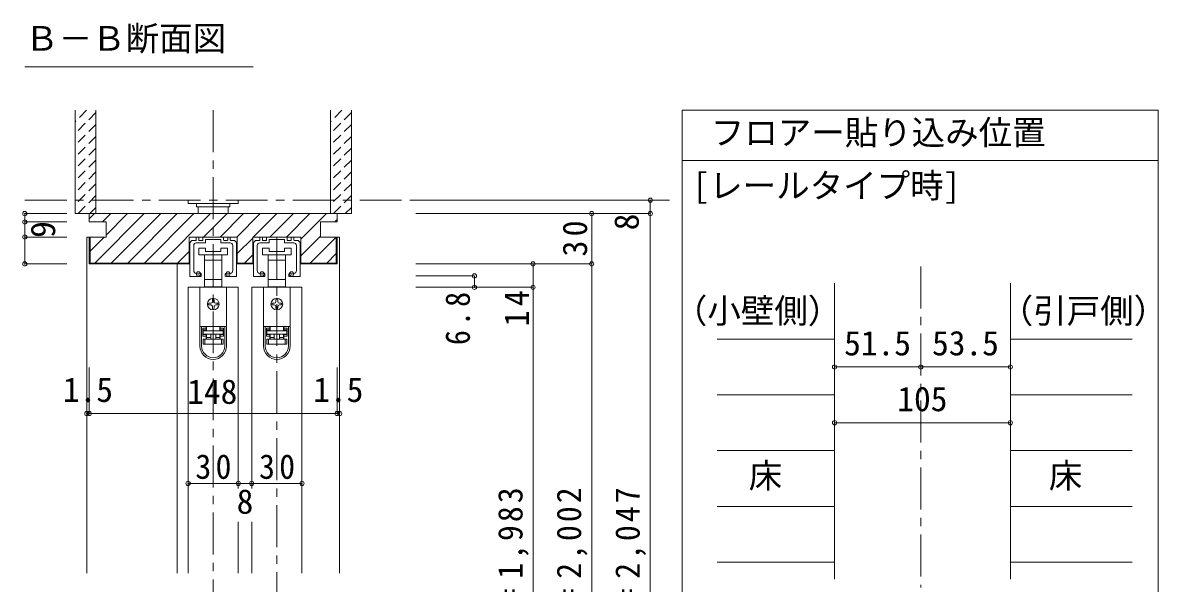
# Model space of a CAD drawing. Units: millimetres, scale not verified. Extents: x -957 to 993, y -689 to 708.
# Drawn here: x -114 to 564, y -211 to 124 of the extents above; entities that cross this region are included whole.
import ezdxf
from ezdxf.enums import TextEntityAlignment as Align

# ---------------------------------------------------------------- set-up
doc = ezdxf.new("R2010")
doc.units = ezdxf.units.MM
doc.header["$LTSCALE"] = 5
doc.header["$PDMODE"] = 32
doc.header["$PDSIZE"] = 2.5
doc.linetypes.add('CHAIN1', pattern=[8, 5, -1, 1, -1])
doc.linetypes.add('DASHED1', pattern=[1.8, 1.2, -0.6])
doc.layers.add('0-B_寸法', color=7, linetype='Continuous', lineweight=9)
doc.styles.add('ＭＳ ゴシック', font='')
doc.styles.get('ＭＳ ゴシック').set_extended_font_data('MS Gothic')

# ---------------------------------------------------------------- blocks, each defined once
blk = doc.blocks.new('01')
at = {"layer": '0-B_寸法'}
for p, q in [((-10.15, 6.02), (-10.15, 7.42)), ((-8.95, 7.72), (-9.85, 7.72)), ((-8.65, 6.02), (-8.65, 7.42)), ((-6.15, 7.42), (-6.15, 6.02)), ((-5.85, 7.72), (5.85, 7.72)), ((6.15, 7.42), (6.15, 6.02)), ((8.65, 6.02), (8.65, 7.42)), ((8.95, 7.72), (9.85, 7.72)), ((10.15, 6.02), (10.15, 7.42)), ((-14, 3.72), (-14, -15.48)), ((-12, 5.72), (-10.45, 5.72)), ((-11.65, 2.72), (-11.65, -12.157)), ((-10.15, 4.22), (-4.95, 4.22)), ((-6.45, 5.72), (-8.35, 5.72)), ((-4.65, 4.52), (-4.65, 5.92)), ((-4.35, 6.22), (-0.3, 6.22)), ((0, 6.52), (-0.3, 6.22)), ((0, 6.52), (0.3, 6.22)), ((4.35, 6.22), (0.3, 6.22)), ((4.65, 4.52), (4.65, 5.92)), ((10.15, 4.22), (4.95, 4.22)), ((6.45, 5.72), (8.35, 5.72)), ((12, 5.72), (10.45, 5.72)), ((11.65, 2.72), (11.65, -12.157)), ((14, 3.72), (14, -15.48)), ((-13.7, -15.78), (-7.45, -15.78)), ((-7.15, -15.48), (-7.15, -14.405)), ((7.15, -15.48), (7.15, -14.405)), ((13.7, -15.78), (7.45, -15.78))]:
    blk.add_line(p, q, dxfattribs=at)
for centre, radius, start, end in [((-9.85, 7.42), 0.3, 90, 180), ((-8.95, 7.42), 0.3, 0, 90), ((-5.85, 7.42), 0.3, 90, 180), ((5.85, 7.42), 0.3, 0, 90), ((8.95, 7.42), 0.3, 90, 180), ((9.85, 7.42), 0.3, 0, 90), ((-12, 3.72), 2, 90, 180), ((-10.15, 2.72), 1.5, 90, 180), ((-10.45, 6.02), 0.3, 270, 0), ((-8.35, 6.02), 0.3, 180, 270), ((-6.45, 6.02), 0.3, 270, 0), ((-4.95, 4.52), 0.3, 270, 0), ((-4.35, 5.92), 0.3, 90, 180), ((4.35, 5.92), 0.3, 0, 90), ((4.95, 4.52), 0.3, 180, 270), ((6.45, 6.02), 0.3, 180, 270), ((8.35, 6.02), 0.3, 270, 0), ((10.45, 6.02), 0.3, 180, 270), ((10.15, 2.72), 1.5, 0, 90), ((12, 3.72), 2, 0, 90), ((-9.65, -12.157), 2, 180, 253.54075), ((9.65, -12.157), 2, 286.45925, 0), ((-13.7, -15.48), 0.3, 180, 270), ((-8.8, -9.28), 5, 253.54075, 284.75682), ((-7.45, -14.405), 0.3, 0, 104.75682), ((-7.45, -15.48), 0.3, 270, 0), ((7.45, -14.405), 0.3, 75.24318, 180), ((7.45, -15.48), 0.3, 180, 270), ((8.8, -9.28), 5, 255.24318, 286.45925), ((13.7, -15.48), 0.3, 270, 0)]:
    blk.add_arc(centre, radius, start, end, dxfattribs=at)
for p in [(-8.8, -14.28), (8.8, -14.28)]:
    blk.add_point(p, dxfattribs=at)

msp = doc.modelspace()

# ---------------------------------------------------------------- linework, layer by layer
at = {"layer": '0-B_寸法'}
for p, q in [((23.602, 97.544), (-112.825, 97.544)), ((-82.825, 71.709), (-82.825, 10.058)), ((-70.325, 71.709), (-70.325, 10.058)), ((69.675, 71.709), (69.675, 10.058)), ((82.175, 71.709), (82.175, 10.058)), ((279.675, 71.709), (279.675, -478.929)), ((279.675, 71.709), (564.031, 71.709)), ((564.031, 71.709), (564.031, -478.929)), ((279.675, 41.709), (564.031, 41.709)), ((-15.325, 18.058), (-15.325, 16.058)), ((-15.325, 16.058), (14.675, 16.058)), ((-9.325, 14.058), (-9.325, 10.058)), ((8.675, 10.058), (8.675, 14.058)), ((9.675, 16.058), (9.675, 14.058)), ((14.675, 18.058), (14.675, 16.058)), ((260.675, 18.058), (120.675, 18.058)), ((260.675, 18.058), (260.675, 10.058)), ((-70.325, 10.058), (-82.825, 10.058)), ((-77.325, 10.058), (-75.825, 10.058)), ((-74.325, 6.997), (-71.264, 10.058)), ((73.675, 10.058), (-74.325, 10.058)), ((-74.325, 10.058), (-74.325, 5.058)), ((-71.066, -19.442), (-41.566, 10.058)), ((-52.825, 10.058), (-68.825, 10.058)), ((-66.365, 5.058), (-61.365, 10.058)), ((-64.325, -2.802), (-51.465, 10.058)), ((-61.166, -19.442), (-31.666, 10.058)), ((-51.267, -19.442), (-21.767, 10.058)), ((-41.367, -19.442), (-11.867, 10.058)), ((-31.468, -19.442), (-1.968, 10.058)), ((-6.068, -3.942), (7.932, 10.058)), ((3.831, -3.942), (17.831, 10.058)), ((13.731, -3.942), (27.731, 10.058)), ((23.63, -3.942), (37.63, 10.058)), ((33.53, -3.942), (47.53, 10.058)), ((43.429, -3.942), (57.429, 10.058)), ((52.074, -5.197), (67.329, 10.058)), ((68.175, 10.058), (52.175, 10.058)), ((82.175, 10.058), (69.675, 10.058)), ((73.675, 5.058), (73.675, 10.058)), ((75.175, 10.058), (76.675, 10.058)), ((260.675, 10.058), (120.675, 10.058)), ((225.675, -424.942), (225.675, 10.058)), ((260.675, 10.058), (260.675, -439.942)), ((-74.325, 5.058), (-64.325, 5.058)), ((-64.325, 5.058), (-64.325, -3.942)), ((63.675, 5.058), (63.675, -3.942)), ((73.675, 5.058), (63.675, 5.058)), ((72.228, 5.058), (73.675, 6.504)), ((-64.325, -3.942), (-75.825, -3.942)), ((-75.825, -204.442), (-75.825, -3.942)), ((-74.325, -3.942), (-74.325, -19.942)), ((-73.825, -12.302), (-65.465, -3.942)), ((-73.825, -3.942), (-73.825, -19.442)), ((-14.725, -19.942), (-14.725, -3.942)), ((14.075, -3.942), (-14.725, -3.942)), ((14.075, -19.942), (14.075, -3.942)), ((14.075, -13.811), (23.275, -4.611)), ((23.275, -19.942), (23.275, -3.942)), ((52.075, -3.942), (23.275, -3.942)), ((52.074, -15.096), (63.675, -3.496)), ((52.075, -19.942), (52.075, -3.942)), ((57.628, -19.442), (73.128, -3.942)), ((63.675, -3.942), (75.175, -3.942)), ((73.175, -3.942), (73.175, -19.442)), ((73.675, -3.942), (73.675, -19.942)), ((75.175, -204.442), (75.175, -3.942)), ((-21.568, -19.442), (-14.726, -12.6)), ((-8.825, -10.642), (-8.825, -14.642)), ((-4.825, -10.642), (-8.825, -10.642)), ((-4.825, -12.642), (-4.825, -10.642)), ((4.175, -12.642), (-4.825, -12.642)), ((4.175, -10.642), (4.175, -12.642)), ((8.175, -10.642), (4.175, -10.642)), ((8.175, -14.642), (8.175, -10.642)), ((29.175, -10.642), (29.175, -14.642)), ((33.175, -10.642), (29.175, -10.642)), ((33.175, -12.642), (33.175, -10.642)), ((42.175, -12.642), (33.175, -12.642)), ((42.175, -10.642), (42.175, -12.642)), ((46.175, -10.642), (42.175, -10.642)), ((46.175, -14.642), (46.175, -10.642)), ((-74.325, -19.942), (-14.725, -19.942)), ((-73.825, -19.442), (-14.725, -19.442)), ((-21.825, -204.442), (-21.825, -19.942)), ((-8.825, -14.642), (-0.325, -14.642)), ((-5.575, -14.642), (-5.575, -17.642)), ((-5.575, -17.642), (-5.575, -29.242)), ((-5.575, -17.642), (-0.325, -17.642)), ((-0.325, -14.642), (8.175, -14.642)), ((-0.325, -17.642), (4.925, -17.642)), ((4.925, -17.642), (4.925, -14.642)), ((4.925, -29.242), (4.925, -17.642)), ((23.275, -19.442), (14.075, -19.442)), ((23.275, -19.942), (14.075, -19.942)), ((18.343, -19.442), (23.275, -14.51)), ((29.175, -14.642), (37.675, -14.642)), ((32.425, -14.642), (32.425, -17.642)), ((32.425, -17.642), (32.425, -29.242)), ((32.425, -17.642), (37.675, -17.642)), ((37.675, -14.642), (46.175, -14.642)), ((37.675, -17.642), (42.925, -17.642)), ((42.925, -17.642), (42.925, -14.642)), ((42.925, -29.242), (42.925, -17.642)), ((73.175, -19.442), (52.075, -19.442)), ((73.675, -19.942), (52.075, -19.942)), ((67.527, -19.442), (73.175, -13.795)), ((225.675, -19.942), (120.675, -19.942)), ((-5.575, -29.242), (-5.575, -33.642)), ((-0.325, -29.242), (-5.575, -29.242)), ((-5.575, -33.642), (-4.325, -33.642)), ((4.925, -29.242), (-0.325, -29.242)), ((3.675, -33.942), (3.675, -33.642)), ((3.675, -33.642), (4.925, -33.642)), ((4.925, -33.642), (4.925, -29.242)), ((32.425, -29.242), (32.425, -33.642)), ((37.675, -29.242), (32.425, -29.242)), ((32.425, -33.642), (33.675, -33.642)), ((42.925, -29.242), (37.675, -29.242)), ((41.675, -33.942), (41.675, -33.642)), ((41.675, -33.642), (42.925, -33.642)), ((42.925, -33.642), (42.925, -29.242)), ((155.675, -27.142), (120.675, -27.142)), ((155.675, -27.142), (155.675, -33.942)), ((370.697, -31.492), (370.697, -207.999)), ((475.697, -31.492), (475.697, -207.999)), ((14.675, -33.942), (-15.325, -33.942)), ((-15.325, -33.942), (-15.325, -204.442)), ((-8.225, -33.942), (-8.225, -57.242)), ((7.575, -33.942), (-8.225, -33.942)), ((7.575, -33.942), (7.575, -57.242)), ((14.675, -33.942), (14.675, -153.942)), ((22.675, -33.942), (22.675, -153.942)), ((52.675, -33.942), (22.675, -33.942)), ((29.775, -33.942), (29.775, -57.242)), ((45.575, -33.942), (29.775, -33.942)), ((45.575, -33.942), (45.575, -57.242)), ((52.675, -33.942), (52.675, -204.442)), ((190.675, -33.942), (120.675, -33.942)), ((-1.825, -43.442), (-2.825, -43.442)), ((-2.825, -44.442), (-1.825, -44.442)), ((-0.825, -41.442), (-0.825, -42.442)), ((-0.825, -45.442), (-0.825, -46.442)), ((0.175, -42.442), (0.175, -41.442)), ((0.175, -46.442), (0.175, -45.442)), ((2.175, -43.442), (1.175, -43.442)), ((1.175, -44.442), (2.175, -44.442)), ((36.175, -43.442), (35.175, -43.442)), ((35.175, -44.442), (36.175, -44.442)), ((37.175, -41.442), (37.175, -42.442)), ((37.175, -45.442), (37.175, -46.442)), ((38.175, -42.442), (38.175, -41.442)), ((38.175, -46.442), (38.175, -45.442)), ((40.175, -43.442), (39.175, -43.442)), ((39.175, -44.442), (40.175, -44.442)), ((-8.225, -57.242), (-8.225, -57.342)), ((7.575, -57.242), (-8.225, -57.242)), ((-8.225, -57.342), (-8.225, -69.042)), ((-7.225, -57.342), (-8.225, -57.342)), ((-7.225, -69.042), (-7.225, -57.342)), ((-4.525, -57.342), (-7.225, -57.342)), ((-6.425, -58.342), (-4.525, -58.342)), ((-6.425, -58.342), (-6.425, -63.042)), ((-4.525, -59.342), (-6.425, -59.342)), ((-4.325, -59.442), (-6.225, -59.442)), ((-6.225, -59.442), (-6.225, -59.942)), ((-5.225, -57.342), (-5.225, -57.242)), ((-4.525, -57.342), (-4.525, -58.342)), ((-4.525, -58.342), (-4.525, -59.342)), ((-4.325, -59.442), (-4.325, -57.242)), ((3.675, -57.242), (3.675, -59.442)), ((5.575, -59.442), (3.675, -59.442)), ((3.875, -58.342), (3.875, -57.342)), ((6.575, -57.342), (3.875, -57.342)), ((3.875, -58.342), (5.775, -58.342)), ((4.575, -57.242), (4.575, -57.342)), ((5.575, -59.942), (5.575, -59.442)), ((5.775, -63.042), (5.775, -58.342)), ((7.575, -57.242), (7.575, -57.342)), ((7.575, -69.042), (7.575, -57.342)), ((29.775, -57.242), (29.775, -57.342)), ((45.575, -57.242), (29.775, -57.242)), ((29.775, -57.342), (29.775, -69.042)), ((30.775, -57.342), (29.775, -57.342)), ((30.775, -69.042), (30.775, -57.342)), ((33.475, -57.342), (30.775, -57.342)), ((31.575, -58.342), (33.475, -58.342)), ((31.575, -58.342), (31.575, -63.042)), ((33.475, -59.342), (31.575, -59.342)), ((33.675, -59.442), (31.775, -59.442)), ((31.775, -59.442), (31.775, -59.942)), ((32.775, -57.342), (32.775, -57.242)), ((33.475, -57.342), (33.475, -58.342)), ((33.475, -58.342), (33.475, -59.342)), ((33.675, -59.442), (33.675, -57.242)), ((41.675, -57.242), (41.675, -59.442)), ((43.575, -59.442), (41.675, -59.442)), ((41.875, -58.342), (41.875, -57.342)), ((44.575, -57.342), (41.875, -57.342)), ((41.875, -58.342), (43.775, -58.342)), ((42.575, -57.242), (42.575, -57.342)), ((43.575, -59.942), (43.575, -59.442)), ((43.775, -63.042), (43.775, -58.342)), ((45.575, -57.242), (45.575, -57.342)), ((45.575, -69.042), (45.575, -57.342)), ((-4.525, -63.042), (-6.425, -63.042)), ((-6.225, -67.942), (-6.225, -64.942)), ((-6.225, -64.942), (-5.225, -64.942)), ((-5.225, -64.942), (-5.225, -67.942)), ((-5.225, -64.942), (4.575, -64.942)), ((-4.525, -63.042), (-4.525, -64.942)), ((-4.325, -63.942), (-4.325, -61.942)), ((-4.325, -63.942), (-1.825, -63.942)), ((-4.325, -64.942), (-4.325, -63.942)), ((-1.825, -61.942), (-1.825, -64.942)), ((1.175, -61.942), (1.175, -64.942)), ((3.675, -61.942), (3.675, -63.942)), ((3.875, -62.042), (5.775, -62.042)), ((3.875, -63.042), (3.875, -62.042)), ((3.875, -64.942), (3.875, -63.042)), ((5.775, -63.042), (3.875, -63.042)), ((4.575, -67.942), (4.575, -64.942)), ((4.575, -64.942), (5.575, -64.942)), ((5.575, -64.942), (5.575, -67.942)), ((33.475, -63.042), (31.575, -63.042)), ((31.775, -67.942), (31.775, -64.942)), ((31.775, -64.942), (32.775, -64.942)), ((32.775, -64.942), (32.775, -67.942)), ((32.775, -64.942), (42.575, -64.942)), ((33.475, -63.042), (33.475, -64.942)), ((33.675, -63.942), (33.675, -61.942)), ((33.675, -63.942), (36.175, -63.942)), ((33.675, -64.942), (33.675, -63.942)), ((36.175, -61.942), (36.175, -64.942)), ((39.175, -61.942), (39.175, -64.942)), ((41.675, -61.942), (41.675, -63.942)), ((41.875, -62.042), (43.775, -62.042)), ((41.875, -63.042), (41.875, -62.042)), ((41.875, -64.942), (41.875, -63.042)), ((43.775, -63.042), (41.875, -63.042)), ((42.575, -67.942), (42.575, -64.942)), ((42.575, -64.942), (43.575, -64.942)), ((43.575, -64.942), (43.575, -67.942)), ((-5.225, -67.942), (-6.225, -67.942)), ((4.575, -67.942), (-5.225, -67.942)), ((5.575, -67.942), (4.575, -67.942)), ((32.775, -67.942), (31.775, -67.942)), ((42.575, -67.942), (32.775, -67.942)), ((43.575, -67.942), (42.575, -67.942)), ((-74.325, -109.246), (-74.325, -81.688)), ((-74.325, -109.246), (-74.325, -81.688)), ((73.675, -109.246), (73.675, -85.188)), ((370.697, -81.444), (422.197, -81.444)), ((422.197, -81.444), (475.697, -81.444)), ((-74.325, -109.246), (73.675, -109.246)), ((370.697, -114.746), (475.697, -114.746)), ((-15.325, -150.942), (14.675, -150.942)), ((14.675, -150.942), (22.675, -150.942)), ((22.675, -150.942), (52.675, -150.942)), ((14.675, -173.942), (14.675, -204.442)), ((22.675, -173.942), (22.675, -204.442))]:
    msp.add_line(p, q, dxfattribs=at)
at = {"layer": '0-B_寸法', "linetype": 'DASHED1'}
for p, q in [((-75.963, 71.709), (-82.825, 64.847)), ((-70.325, 70.276), (-82.825, 57.776)), ((76.537, 71.709), (69.675, 64.847)), ((82.175, 70.276), (69.675, 57.776)), ((-70.325, 63.205), (-82.825, 50.705)), ((82.175, 63.205), (69.675, 50.705)), ((-70.325, 56.134), (-82.825, 43.634)), ((82.175, 56.134), (69.675, 43.634)), ((-70.325, 49.062), (-82.825, 36.562)), ((82.175, 49.062), (69.675, 36.562)), ((-70.325, 41.991), (-82.825, 29.491)), ((82.175, 41.991), (69.675, 29.491)), ((-70.325, 34.92), (-82.825, 22.42)), ((82.175, 34.92), (69.675, 22.42)), ((-70.325, 27.849), (-82.825, 15.349)), ((82.175, 27.849), (69.675, 15.349)), ((-70.325, 20.778), (-81.046, 10.058)), ((82.175, 20.778), (71.454, 10.058)), ((-70.325, 13.707), (-73.975, 10.058)), ((82.175, 13.707), (78.525, 10.058))]:
    msp.add_line(p, q, dxfattribs=at)
at = {"layer": '0-B_寸法', "linetype": 'CHAIN1'}
for p, q in [((-0.325, 71.709), (-0.325, -449.942)), ((-112.825, 18.058), (274.675, 18.058)), ((37.675, -3.942), (37.675, -439.942)), ((422.197, -21.492), (422.197, -213.024))]:
    msp.add_line(p, q, dxfattribs=at)
at = {"layer": '0-B_寸法', "color": 4}
for p, q in [((-112.825, 10.058), (-112.825, 5.058)), ((-112.825, 10.058), (-87.825, 10.058)), ((-112.825, 5.058), (-87.825, 5.058)), ((-112.825, 5.058), (-112.825, -3.942)), ((-112.825, -3.942), (-87.825, -3.942)), ((-112.825, -3.942), (-112.825, -19.942)), ((-112.825, -19.942), (-87.825, -19.942)), ((300.697, -64.794), (370.697, -64.794)), ((475.697, -64.794), (548.491, -64.794)), ((-75.825, -109.246), (-75.825, -81.688)), ((-74.325, -109.246), (-74.325, -81.688)), ((73.675, -109.246), (73.675, -81.688)), ((75.175, -109.246), (75.175, -81.688)), ((370.697, -98.095), (300.697, -98.095)), ((475.697, -98.095), (548.491, -98.095)), ((-75.825, -109.246), (-74.325, -109.246)), ((73.675, -109.246), (75.175, -109.246)), ((370.697, -131.396), (300.697, -131.396)), ((475.697, -131.396), (548.491, -131.396)), ((370.697, -164.698), (300.697, -164.698)), ((475.697, -164.698), (548.491, -164.698)), ((370.697, -197.999), (300.697, -197.999)), ((475.697, -197.999), (548.491, -197.999))]:
    msp.add_line(p, q, dxfattribs=at)
at = {"layer": '0-B_寸法'}
for points in [[(-10.325, 16.058), (-10.325, 14.058), (9.675, 14.058)], [(190.675, -19.942), (190.675, -419.942), (120.675, -419.942)], [(3.675, -33.642), (-4.325, -33.642), (-4.325, -33.942)], [(41.675, -33.642), (33.675, -33.642), (33.675, -33.942)], [(5.775, -59.342), (3.875, -59.342), (3.875, -58.342)], [(7.575, -57.342), (6.575, -57.342), (6.575, -69.042)], [(43.775, -59.342), (41.875, -59.342), (41.875, -58.342)], [(45.575, -57.342), (44.575, -57.342), (44.575, -69.042)], [(-6.425, -62.042), (-4.525, -62.042), (-4.525, -63.042)], [(1.175, -63.942), (3.675, -63.942), (3.675, -64.942)], [(31.575, -62.042), (33.475, -62.042), (33.475, -63.042)], [(39.175, -63.942), (41.675, -63.942), (41.675, -64.942)]]:
    msp.add_lwpolyline(points, dxfattribs=at)
for points in [[(5.575, -61.942), (-6.225, -61.942), (-6.225, -59.942), (5.575, -59.942)], [(43.575, -61.942), (31.775, -61.942), (31.775, -59.942), (43.575, -59.942)]]:
    msp.add_lwpolyline(points, close=True, dxfattribs=at)
for centre in [(-0.325, -43.942), (37.675, -43.942)]:
    msp.add_circle(centre, 3.5, dxfattribs=at)
for centre, radius, start, end in [((-2.825, -43.942), 0.5, 90, 180), ((-2.825, -43.942), 0.5, 180, 270), ((-1.825, -42.442), 1, 270, 0), ((-1.825, -45.442), 1, 0, 90), ((-0.325, -41.442), 0.5, 90, 180), ((-0.325, -46.442), 0.5, 180, 270), ((-0.325, -41.442), 0.5, 0, 90), ((-0.325, -46.442), 0.5, 270, 0), ((1.175, -42.442), 1, 180, 270), ((1.175, -45.442), 1, 90, 180), ((2.175, -43.942), 0.5, 0, 90), ((2.175, -43.942), 0.5, 270, 0), ((35.175, -43.942), 0.5, 90, 180), ((35.175, -43.942), 0.5, 180, 270), ((36.175, -42.442), 1, 270, 0), ((36.175, -45.442), 1, 0, 90), ((37.675, -41.442), 0.5, 90, 180), ((37.675, -46.442), 0.5, 180, 270), ((37.675, -41.442), 0.5, 0, 90), ((37.675, -46.442), 0.5, 270, 0), ((39.175, -42.442), 1, 180, 270), ((39.175, -45.442), 1, 90, 180), ((40.175, -43.942), 0.5, 0, 90), ((40.175, -43.942), 0.5, 270, 0), ((-0.325, -69.042), 7.9, 180, 0), ((-0.325, -69.042), 6.9, 180, 0), ((37.675, -69.042), 7.9, 180, 0), ((37.675, -69.042), 6.9, 180, 0)]:
    msp.add_arc(centre, radius, start, end, dxfattribs=at)
for p in [(260.675, 18.058), (-112.825, 10.058), (225.675, 10.058), (260.675, 10.058), (-112.825, 5.058), (-112.825, -3.942), (-112.825, -19.942), (190.675, -19.942), (225.675, -19.942), (155.675, -27.142), (155.675, -33.942), (190.675, -33.942), (370.697, -81.444), (422.197, -81.444), (475.697, -81.444), (-75.825, -109.246), (-74.325, -109.246), (73.675, -109.246), (75.175, -109.246), (370.697, -114.746), (475.697, -114.746), (-15.325, -150.942), (14.675, -150.942), (22.675, -150.942), (52.675, -150.942)]:
    msp.add_point(p, dxfattribs=at)

# ---------------------------------------------------------------- block references
for p in [(-0.325, -11.662), (37.675, -11.662)]:
    msp.add_blockref('01', p, dxfattribs=at)

# ---------------------------------------------------------------- texts
at = {"layer": '0-B_寸法', "style": 'ＭＳ ゴシック'}
for s, p in [('Ｂ－Ｂ断面図', (-112.632, 102.868)), ('フロアー貼り込み位置', (296.792, 46.709)), ('[レールタイプ時]', (285.913, 15.02)), ('（小壁側）', (274.762, -59.689)), ('（引戸側）', (469.36, -59.689)), ('51.5', (376.447, -78.944)), ('53.5', (428.947, -78.944)), ('1.5', (-90.075, -106.746)), ('1.5', (59.425, -106.746)), ('148', (-15.825, -107.864)), ('105', (408.197, -112.246)), ('床', (319.447, -158.047)), ('床', (498.636, -158.047)), ('8', (13.675, -173.442))]:
    msp.add_text(s, height=14.66, dxfattribs=at).set_placement(p, align=Align.BOTTOM_LEFT)
for s, p in [('8', (258.175, 0.058)), ('9', (-90.304, -4.442))]:
    msp.add_text(s, height=14.66, rotation=90, dxfattribs=at).set_placement(p, align=Align.BOTTOM_LEFT)
at = {"layer": '0-B_寸法', "char_height": 14.66, "attachment_point": 7, "rotation": 90, "style": 'ＭＳ ゴシック'}
for s, insert in [('\\T1.27;\\W0.95;30', (223.175, -15.567)), ('\\T1.27;\\W0.9;6.8', (153.175, -68.442)), ('\\T1.27;\\W0.95;14', (188.175, -57.192)), ('\\T1.19;\\W0.95;ＤＨ＝1,983', (188.175, -275.692)), ('\\T1.19;\\W0.95;枠内＝2,002', (223.175, -275.692)), ('\\T1.19;\\W0.95;枠外＝2,047', (258.175, -275.692))]:
    msp.add_mtext(s, dxfattribs=dict(at, insert=insert))
at = {"layer": '0-B_寸法', "char_height": 14.66, "attachment_point": 7, "style": 'ＭＳ ゴシック'}
for insert in [(-10.95, -148.442), (27.05, -148.442)]:
    msp.add_mtext('\\T1.27;\\W0.95;30', dxfattribs=dict(at, insert=insert))

doc.saveas('drawing.dxf')
